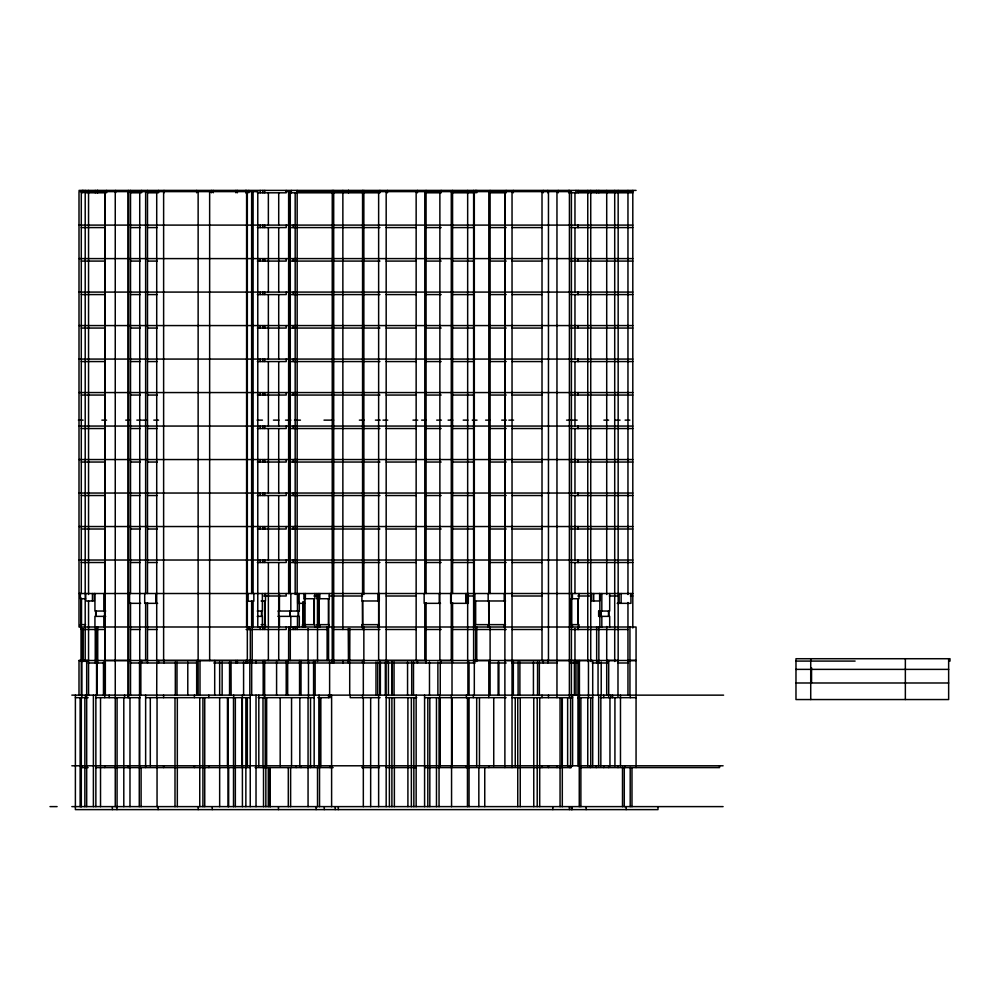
<?xml version="1.0" encoding="UTF-8"?>
<svg xmlns="http://www.w3.org/2000/svg" width="1000" height="1000" viewBox="0 0 1000 1000"><rect width="100%" height="100%" fill="white"/><g stroke="black" fill="none" stroke-linecap="round" stroke-linejoin="round"><path stroke-width="1.5" d="M79 190.4L636.062 190.4M285.613 191.612L290.287 191.612L290.287 593.513M297.162 191.612L571.4 191.612L571.4 697.663M577.812 191.612L632.8 191.612M85.2 192.8L105.138 192.8M130.525 192.8L140.213 192.8M147.5 192.8L157.188 192.8M257.35 192.8L286.212 192.8L286.212 190.425M288.8 192.8L379.925 192.8L379.925 190.425M426.075 192.8L441.163 192.8L441.163 190.425M452.575 192.8L473.625 192.8M490.1 192.8L506.175 192.8L506.175 190.425M570.737 192.8L632.8 192.8M79 225.1L473.625 225.1M474.312 225.1L632.8 225.1M81.287 227.587L105.113 227.587M130.525 227.587L140.213 227.587M147.5 227.587L157.188 227.587M257.35 227.587L286.212 227.587L286.212 225.1M288.8 227.587L379.925 227.587M386.175 227.587L416.15 227.587M426.075 227.587L441.163 227.587M452.575 227.587L473.625 227.587M490.1 227.587L506.175 227.587M512.038 227.587L542.013 227.587M570.975 227.587L632.8 227.587M79 258.6L473.625 258.6M474.312 258.6L632.8 258.6M81.287 261.087L105.113 261.087M130.525 261.087L140.213 261.087M147.5 261.087L157.188 261.087M257.35 261.087L286.212 261.087L286.212 258.6M288.8 261.087L379.925 261.087M386.175 261.087L416.15 261.087M426.075 261.087L441.163 261.087M452.575 261.087L473.625 261.087M490.1 261.087L506.175 261.087M512.038 261.087L542.013 261.087M570.975 261.087L632.8 261.087M79 292.087L473.625 292.087M474.312 292.087L632.8 292.087M81.287 294.575L105.113 294.575M130.525 294.575L140.213 294.575M147.5 294.575L157.188 294.575M257.35 294.575L286.212 294.575L286.212 292.087M288.8 294.575L379.925 294.575M386.175 294.575L416.15 294.575M426.075 294.575L441.163 294.575M452.575 294.575L473.625 294.575M490.1 294.575L506.175 294.575M512.038 294.575L542.013 294.575M570.975 294.575L632.8 294.575M79 325.575L473.625 325.575M474.312 325.575L632.8 325.575M81.287 328.062L105.113 328.062M130.525 328.062L140.213 328.062M147.5 328.062L157.188 328.062M257.35 328.062L286.212 328.062L286.212 325.575M288.8 328.062L379.925 328.062M386.175 328.062L416.15 328.062M426.075 328.062L441.163 328.062M452.575 328.062L473.625 328.062M490.1 328.062L506.175 328.062M512.038 328.062L542.013 328.062M570.975 328.062L632.8 328.062M79 359.075L473.625 359.075M474.312 359.075L632.8 359.075M81.287 361.562L105.113 361.562M130.525 361.562L140.213 361.562M147.5 361.562L157.188 361.562M257.35 361.562L286.212 361.562L286.212 359.075M288.8 361.562L379.925 361.562M386.175 361.562L416.15 361.562M426.075 361.562L441.163 361.562M452.575 361.562L473.625 361.562M490.1 361.562L506.175 361.562M512.038 361.562L542.013 361.562M570.975 361.562L632.8 361.562M79 392.562L473.625 392.562M474.312 392.562L632.8 392.562M81.287 395.05L105.113 395.05M130.525 395.05L140.213 395.05M147.5 395.05L157.188 395.05M257.35 395.05L286.212 395.05L286.212 392.562M288.8 395.05L379.925 395.05M386.175 395.05L416.15 395.05M426.075 395.05L441.163 395.05M452.575 395.05L473.625 395.05M490.1 395.05L506.175 395.05M512.038 395.05L542.013 395.05M570.975 395.05L632.8 395.05M78.4 420.138L83.125 420.138M101.862 420.138L106.587 420.138M125.763 420.138L130.5 420.138M136.838 420.138L141.575 420.138M142.738 420.138L147.475 420.138M153.812 420.138L158.55 420.138M257.087 420.138L262.45 420.138M273.463 420.138L278.888 420.138M285.538 420.138L290.863 420.138M294.5 420.138L300.438 420.138M324.012 420.138L333.625 420.138M359.375 420.138L364.113 420.138M375.45 420.138L380.188 420.138M383 420.138L387.738 420.138M412.975 420.138L417.713 420.138M421.613 420.138L426.337 420.138M436.7 420.138L441.425 420.138M448.113 420.138L452.837 420.138M463.2 420.138L467.925 420.138M472.275 420.138L477.013 420.138M485.625 420.138L490.363 420.138M501.7 420.138L506.438 420.138M508.85 420.138L513.587 420.138M566.587 420.138L577.175 420.138M603.888 420.138L608.612 420.138M615.325 420.138L620.062 420.138M625.125 420.138L629.862 420.138M79 426.062L473.625 426.062M474.312 426.062L632.8 426.062M81.287 428.537L105.113 428.537M130.525 428.537L140.213 428.537M147.5 428.537L157.188 428.537M257.35 428.537L286.212 428.537L286.212 426.062M288.8 428.537L379.925 428.537M386.175 428.537L416.15 428.537M426.075 428.537L441.163 428.537M452.575 428.537L473.625 428.537M490.1 428.537L506.175 428.537M512.038 428.537L542.013 428.537M570.975 428.537L632.8 428.537M79 459.55L473.625 459.55M474.312 459.55L632.8 459.55M81.287 462.038L105.113 462.038M130.525 462.038L140.213 462.038M147.5 462.038L157.188 462.038M257.35 462.038L286.212 462.038L286.212 459.55M288.8 462.038L379.925 462.038M386.175 462.038L416.15 462.038M426.075 462.038L441.163 462.038M452.575 462.038L473.625 462.038M490.1 462.038L506.175 462.038M512.038 462.038L542.013 462.038M570.975 462.038L632.8 462.038M79 493.038L473.625 493.038M474.312 493.038L632.8 493.038M81.287 495.525L105.113 495.525M130.525 495.525L140.213 495.525M147.5 495.525L157.188 495.525M257.35 495.525L286.212 495.525L286.212 493.038M288.8 495.525L379.925 495.525M386.175 495.525L416.15 495.525M426.075 495.525L441.163 495.525M452.575 495.525L473.625 495.525M490.1 495.525L506.175 495.525M512.038 495.525L542.013 495.525M570.975 495.525L632.8 495.525M79 526.538L473.625 526.538M474.312 526.538L632.8 526.538M81.287 529.012L105.113 529.012M130.525 529.012L140.213 529.012M147.5 529.012L157.188 529.012M257.35 529.012L286.212 529.012L286.212 526.538M288.8 529.012L379.925 529.012M386.175 529.012L416.15 529.012M426.075 529.012L441.163 529.012M452.575 529.012L473.625 529.012M490.1 529.012L506.175 529.012M512.038 529.012L542.013 529.012M570.975 529.012L632.8 529.012M79 560.025L473.625 560.025M474.312 560.025L632.8 560.025M81.287 562.513L105.113 562.513M130.525 562.513L140.213 562.513M147.5 562.513L157.188 562.513M257.35 562.513L286.212 562.513L286.212 560.025M288.8 562.513L379.925 562.513M386.175 562.513L416.15 562.513M426.075 562.513L441.163 562.513M452.575 562.513L473.625 562.513M490.1 562.513L506.175 562.513M512.038 562.513L542.013 562.513M570.975 562.513L632.8 562.513M79 593.513L473.625 593.513M474.312 593.513L632.8 593.513M263.762 596L286.212 596L286.212 593.513M313.938 596L316.988 596M329.188 596L362.562 596M386.175 596L416.15 596M467.663 596L473.625 596M512.038 596L542.013 596M577.812 596L590.737 596M609.375 596L618.162 596M630.375 596L632.8 596M85.562 598.725L80.363 598.725L80.363 593.513M570.413 598.725L578.975 598.725L578.975 593.513M261.137 600.975L265.487 600.975L265.487 593.513M505.538 600.975L474.812 600.975L474.812 593.513M246.588 601.213L253.837 601.213L253.837 593.513M140.662 603.337L129.588 603.337L129.588 593.513M157.637 603.337L144.7 603.337L144.7 593.513M304.85 603.337L297.663 603.337L297.663 593.513M440.525 603.337L424.15 603.337L424.15 593.513M617.175 603.337L630.938 603.337L630.938 593.513M105.688 611.038L94.938 611.038L94.938 593.513M257.238 611.038L262.375 611.038L262.375 593.513M277.987 611.038L299.312 611.038L299.312 602.275M105.688 616.362L94.938 616.362L94.938 627.013M257.238 616.362L262.375 616.362L262.375 627.013M277.987 616.362L299.312 616.362L299.312 627.013M85.562 624.637L80.363 624.637L80.363 627.013M261.137 624.637L265.487 624.637L265.487 627.013M505.538 624.637L474.812 624.637L474.812 627.013M570.413 624.637L578.975 624.637L578.975 627.013M105.113 629.5L81.287 629.5L81.287 627.013M130.525 629.5L140.213 629.5M147.5 629.5L157.188 629.5M246.112 629.5L286.212 629.5L286.212 627.013M288.8 629.5L328.2 629.5M332.825 629.5L379.925 629.5M386.175 629.5L416.15 629.5M426.075 629.5L441.163 629.5M452.575 629.5L506.175 629.5M512.038 629.5L542.013 629.5M570.975 629.5L627.962 629.5M79 695.175L79 660.5L636.062 660.475L627.962 660.5M79 660.5L88.55 660.5M104.75 660.5L130.525 660.5M147.5 660.5L139.738 660.5L139.738 191.612M363.85 660.5L156.713 660.5L156.713 191.612M426.075 660.5L378.638 660.5L378.638 191.612M452.575 660.5L439.875 660.5L439.875 191.612M490.1 660.5L474.312 660.5L474.312 695.175M504.888 660.5L592.712 660.5L592.712 765.825M606.712 660.5L617.987 660.5L617.987 697.663L600.163 697.663M795.975 661.087L855.1 661.087M948.65 661.087L950 661.087L950 658.725L795.975 658.725L795.975 699.55L948.65 699.55L948.65 658.725M88.2 662.987L105.337 662.987M130.3 662.987L196.675 662.987M213.85 662.987L475.1 662.987M489.225 662.987L506.175 662.987M511.812 662.987L557.05 662.987M570.237 662.987L576.9 662.987M592.212 662.987L607.212 662.987M617.688 662.987L628.263 662.987M795.975 669.375L948.65 669.388M795.975 682.987L948.65 682.987M71.838 695.125L723.587 695.15M75.388 697.663L88.138 697.663M95.862 697.663L140.238 697.663M145.638 697.663L250.238 697.663M258.125 697.663L314.163 697.663M317.875 697.663L330.062 697.663L330.062 695.175M380.125 697.663L350.2 697.663L350.2 695.175M386.175 697.663L416.75 697.663M424.588 697.663L506.087 697.663M512.038 697.663L572.6 697.663M577.688 697.663L592.712 697.663M619.075 697.663L636.062 697.663M71.838 765.788L723.1 765.788M81.287 767.6L88.138 767.6M95.862 767.6L250.238 767.6M255.1 767.6L333.15 767.6M361.962 767.6L379.538 767.6M386.175 767.6L416.375 767.6M424.588 767.6L571.287 767.6L571.287 765.825M580.025 767.6L719.55 767.6L719.55 765.825M50 806.612L57.1 806.612M71.838 806.612L723.1 806.612M905.35 658.725L905.35 699.55M811.55 667.8L811.55 682.925M810.725 658.725L810.725 699.55M657.987 806.663L657.987 809.613L75.388 809.613L75.388 695.175M636.062 767.6L636.062 627.013L79 626.987L79 191.612L257.775 191.612L257.775 627.013M632.8 190.425L632.8 628M631.975 767.6L631.975 806.663M630.262 695.175L630.262 697.663M630.2 767.337L630.2 806.663M629.95 627.013L629.95 695.175M627.962 190.425L627.962 594.5M627.962 602.513L627.962 695.175M626.163 806.663L626.163 809.613M624.963 765.825L624.963 767.6M624.275 767.337L624.275 806.663M622.5 767.337L622.5 806.663M621.138 593.513L621.138 603.337M620.475 695.175L620.475 765.825M619.15 593.513L619.15 603.337M618.162 190.425L618.162 662.987M617.987 765.825L617.987 767.6M614.925 697.663L614.925 765.825M614.712 190.425L614.712 661.488M612.6 695.175L612.6 697.663M610.8 695.175L610.8 697.663M609.963 697.663L609.963 765.825M609.688 593.513L609.688 611.038L598.65 611.038L598.65 616.362L609.688 616.362L609.688 627.013M608.9 611.038L608.9 616.362M608.7 660.5L608.7 697.663M608.7 765.825L608.7 767.6M608.5 611.038L608.5 616.362M606.712 190.425L606.712 594.5M606.712 626.5L606.712 695.175M603.737 695.175L603.737 697.663M603.737 765.825L603.737 767.6M601.825 593.513L601.825 611.038M601.825 616.362L601.825 627.013M601.213 662.013L601.213 695.175M601.038 611.038L601.038 616.362M600.837 695.175L600.837 765.825M600.638 611.038L600.638 616.362M599.85 593.513L599.85 611.038M599.85 616.362L599.85 627.013M599.637 593.513L599.637 600.975L591.725 600.975L591.725 593.513M599.05 611.038L599.05 616.362M598.85 190.425L598.85 192.8M598.85 627.013L598.85 662.987M598.65 695.175L598.65 765.825M598.05 662.013L598.05 695.175M596.663 190.425L596.663 192.8M596.663 627.013L596.663 662.987M596.3 765.825L596.3 767.6M593.713 593.513L593.713 600.975M590.737 190.425L590.737 661.488M590.737 697.663L590.737 765.825M590.363 765.825L590.363 767.6M588.462 660.5L588.462 697.663M587.762 190.425L587.762 661.488M587.75 697.663L587.75 765.825M586.138 806.663L586.138 809.613M580.875 697.663L580.875 806.663M579.425 660.5L579.425 697.663M579.263 697.663L579.263 806.663M578.15 190.425L578.15 192.8M578.15 225.1L578.15 227.587M578.15 258.6L578.15 261.087M578.15 292.087L578.15 294.575M578.15 325.575L578.15 328.062M578.15 359.075L578.15 361.562M578.15 392.562L578.15 395.05M578.15 426.062L578.15 428.537M578.15 459.55L578.15 462.038M578.15 493.038L578.15 495.525M578.15 526.538L578.15 529.012M578.15 560.025L578.15 562.513M578.175 598.725L578.175 624.637M578.15 627.013L578.15 629.5M577.975 225.1L577.975 227.587M577.975 258.6L577.975 261.087M577.975 292.087L577.975 294.575M577.975 325.575L577.975 328.062M577.975 359.075L577.975 361.562M577.975 392.562L577.975 395.05M577.975 426.062L577.975 428.537M577.975 459.55L577.975 462.038M577.975 493.038L577.975 495.525M577.975 526.538L577.975 529.012M577.975 560.025L577.975 562.513M577.975 627.013L577.975 629.5M577.975 660.5L577.975 765.825M577.775 598.725L577.775 624.637M576 190.425L576 192.8M576 660.5L576 695.175M574.963 193.137L574.963 225.1M574.963 228.15L574.963 292.087M574.963 295.138L574.963 359.075M574.963 362.113L574.963 426.062M574.963 429.1L574.963 493.038M574.963 496.087L574.963 560.025M574.963 563.075L574.963 593.513M574.963 628.538L574.963 660.5M574.388 660.5L574.388 695.175M572.6 695.175L572.6 765.825M572.4 593.513L572.4 598.725M572.4 624.637L572.4 627.013M572.15 806.663L572.15 809.613M571.6 598.725L571.6 624.637M571.4 806.663L571.4 809.613M571.213 598.725L571.213 624.637M570.612 697.663L570.575 767.6M569.425 190.425L569.375 697.663M569.375 765.825L569.375 767.6M569.375 806.663L569.375 809.613M568.675 190.425L568.675 192.8M567.638 697.663L567.638 765.825M562.3 697.663L562.3 765.825M562.3 767.337L562.3 806.663M561.987 698.25L561.987 765.825M560.062 697.663L560.062 765.825M560.062 767.337L560.062 806.663M558.263 190.425L558.263 192.8M556.962 191.612L556.962 697.663M556.962 765.825L556.962 767.6M552.812 806.663L552.812 809.613M548.462 191.612L548.462 660.5M548.462 695.175L548.462 697.663M548.462 765.825L548.462 767.6M547.762 190.425L547.762 192.8M547.762 660.5L547.762 662.987M543.3 190.425L543.3 192.8M543.3 660.5L543.3 662.987M542.013 191.612L542.013 660.5M542.013 695.175L542.013 697.663M542.013 765.825L542.013 767.6M539.7 697.663L539.7 765.825M539.7 767.337L539.7 806.663M539.35 662.013L539.35 695.175M537.562 662.013L537.562 695.175M537.212 697.663L537.212 765.825M537.212 767.337L537.212 806.663M533.763 697.663L533.763 765.825M533.763 767.337L533.763 806.663M533.425 662.013L533.425 695.175M520.237 697.663L520.237 765.825M520.237 767.337L520.237 806.663M519.888 662.013L519.888 695.175M518.1 662.013L518.1 695.175M517.75 697.663L517.75 765.825M517.75 767.337L517.75 806.663M515.25 697.663L515.25 765.825M513.325 190.425L513.325 192.8M513.325 660.5L513.325 695.175M512.038 191.612L512.038 767.6M505.213 191.612L505.213 601.125M505.213 623.962L505.213 627.013M505.012 600.975L505.012 624.637M504.888 191.612L504.888 767.6M504.237 593.513L504.237 600.975M504.237 624.637L504.237 627.013M498.9 662.013L498.9 695.175M498.125 662.013L498.125 695.175M493.738 698.25L493.738 765.825M490.1 190.425L490.1 593.513M490.1 627.013L490.1 695.175M488.938 600.975L488.938 624.637M488.812 191.612L488.812 593.513M488.675 600.975L488.812 625.487M488.812 660.5L488.812 697.663M488.812 765.825L488.812 767.6M488.162 593.513L488.162 600.975M488.162 624.637L488.162 627.013M484.75 767.6L484.75 806.663M479.462 698.25L479.462 765.825M478.837 767.6L478.837 806.663M476.75 190.425L476.75 192.8M476.75 627.013L476.75 661.488M476.688 698.25L476.688 765.825M475.613 190.425L475.613 192.8M475.588 600.975L475.588 624.637M475.613 627.013L475.613 661.488M475.325 600.975L475.325 624.637M474.312 191.612L474.312 627.013M473.625 190.425L473.625 662.987M473.325 695.175L473.325 697.663M469.05 662.013L469.05 695.175M469.05 698.25L469.05 765.825M469.05 767.337L469.05 806.663M468.312 593.513L468.312 603.337L450.65 603.337L450.65 593.513M467.9 662.013L467.9 695.175M467.887 697.663L467.887 765.825M467.663 190.425L467.663 662.987M467.45 697.663L467.45 765.825M467.45 767.337L467.45 806.663M467.025 593.513L467.025 603.337M466.375 695.175L466.375 697.663M466.375 765.825L466.375 767.6M465.737 593.513L465.737 603.337M452.575 190.425L452.575 593.513M452.575 602.65L452.575 662.987M452.15 627.013L452.15 660.5M452.013 662.013L452.013 695.175M452.013 698.25L452.013 765.825M451.812 697.663L451.825 765.825M451.562 697.663L451.562 765.825M451.562 767.337L451.562 806.663M451.287 191.612L451.287 660.5M451.287 695.175L451.287 697.663M451.287 765.825L451.287 767.6M441.163 660.5L441.163 662.987M440.25 662.013L440.25 695.175M440.25 698.25L440.25 765.825M439.675 695.175L439.675 697.663M439.675 765.825L439.675 767.6M439.237 593.513L439.237 603.337M439.05 697.663L439.05 765.825M439.05 767.337L439.05 806.663M437.887 662.013L437.887 695.175M436.475 697.663L436.475 765.825M436.475 767.337L436.475 806.663M429.825 697.663L429.825 765.825M429.825 767.337L429.825 806.663M429.487 662.013L429.487 695.175M427.812 697.663L427.812 765.825M427.812 767.6L427.812 806.663M426.075 190.425L426.075 593.513M426.075 602.65L426.075 662.987M424.787 191.612L424.787 593.513M424.787 602.65L424.787 660.5M424.588 695.175L424.588 806.663M417.45 190.425L417.45 192.8M417.45 660.5L417.45 662.987M416.15 191.612L416.15 660.5M416.15 695.175L416.15 806.663M413.85 697.663L413.85 765.825M413.85 767.337L413.85 806.663M413.5 662.013L413.5 695.175M411.712 662.013L411.712 695.175M411.362 697.663L411.362 765.825M411.362 767.337L411.362 806.663M407.912 697.663L407.912 765.825M407.912 767.337L407.912 806.663M407.562 662.013L407.562 695.175M394.375 697.663L394.375 765.825M394.375 767.337L394.375 806.663M394.038 662.013L394.038 695.175M392.25 662.013L392.25 695.175M391.9 697.663L391.9 765.825M391.9 767.337L391.9 806.663M391.725 662.013L391.725 695.175M389.4 697.663L389.4 765.825M389.4 767.6L389.4 806.663M388.413 662.013L388.413 695.175M387.475 190.425L387.475 192.8M387.475 660.5L387.475 662.987M386.175 191.612L386.175 660.5M386.175 695.175L386.175 806.663M386.05 662.013L386.05 695.175M385.337 662.013L385.337 695.175M380.363 662.013L380.363 695.175M379.925 660.5L380.125 695.175M379.288 593.513L379.288 600.975L361.912 600.975L361.912 593.513M379.288 627.013L379.288 624.637L361.912 624.637L361.912 627.013M378.762 600.975L378.762 624.637M378.638 695.175L378.638 806.663M377.987 593.513L377.987 600.975M377.987 624.637L377.987 627.013M377.762 662.013L377.762 695.175M375.988 662.013L375.988 695.175M370.662 697.663L370.662 765.825M370.662 767.6L370.662 806.663M363.85 190.425L363.85 594.5M363.85 626.5L363.85 662.987M363.325 662.013L363.325 695.175M363.325 698.25L363.325 806.663M362.688 600.975L362.688 624.637M362.562 190.425L362.562 594.5M362.425 600.975L362.562 629.5M362.562 660.5L362.562 662.987M362.562 695.175L362.562 697.663M362.562 765.825L362.562 767.6M349.85 628.538L349.75 660.5M349.712 662.013L349.712 695.175M348.562 190.425L348.562 192.8M348.562 660.5L348.562 662.987M348.462 190.425L348.462 192.8M348.263 628.538L348.462 662.987M342.863 190.425L342.863 629.5M342.863 660.5L342.863 662.987M338.325 806.663L338.325 809.613M335.213 806.663L335.213 809.613M333.7 190.425L333.7 662.987M333.237 627.013L333.237 660.5M332.25 190.425L332.25 628M332.25 662.987L332.212 627.013M331.613 695.175L331.613 806.663M330.062 765.825L330.062 767.6M329.625 662.013L329.625 695.175M329.3 593.513L329.3 598.725L316.875 598.725L316.875 593.513M329.3 627.013L329.3 624.637L316.875 624.637L316.875 627.013M328.713 598.725L328.713 624.637M328.575 627.013L328.575 660.5M328.575 695.175L328.575 697.663M328.425 598.725L328.425 624.637M327.113 627.013L327.113 660.5M324.288 806.663L324.288 809.613M320.838 698.25L320.838 765.825M319.788 593.513L319.788 598.725M319.788 624.637L319.788 627.013M319.538 698.25L319.538 765.825M319.538 767.337L319.538 806.663M319.2 598.725L319.2 624.637M318.913 598.725L318.913 624.637M319.062 695.175L319.062 765.825M318.325 593.513L318.325 598.725M318.325 624.637L318.325 627.013M317.75 598.725L317.75 624.637M317.462 598.725L317.462 624.637M317.525 628.513L317.525 661.488M317.525 767.337L317.525 806.663M316.112 806.663L316.112 809.613M315.125 660.5L315.125 695.175M314.887 593.513L314.887 598.725L303.925 598.725L303.925 593.513M314.887 627.013L314.887 624.637L302.462 624.637L302.462 627.013M314.312 598.725L314.312 624.637M314.163 695.175L314.163 765.825M314.012 598.725L314.012 624.637M313.587 660.5L313.587 695.175M310.525 697.663L310.525 767.6M308.475 660.5L308.475 697.663M308.062 628.538L308.062 660.5M308.062 698.25L308.062 765.825M308.062 767.337L308.062 806.663M305.375 593.513L305.375 598.725M305.375 624.637L305.375 627.013M304.8 598.725L304.8 624.637M304.5 598.725L304.5 624.637M303.925 624.637L303.925 627.013M303.337 601.775L303.337 624.637M303.05 601.775L303.05 624.637M301.012 660.5L301.012 695.175M301.012 765.825L301.012 767.6M299.837 697.663L299.837 765.825M299.562 660.5L299.562 695.175M299.125 593.513L299.125 603.337M298.575 611.038L298.575 616.362M298.212 611.038L298.212 616.362M297.475 593.513L297.475 611.038M297.475 616.362L297.475 627.013M297.162 190.425L297.162 594.5M297.162 626.5L297.162 629.5M296.175 765.825L296.175 767.6M295.175 193.113L295.175 594.5M295.175 626.5L295.175 629.5M293.2 225.1L293.2 227.587M293.2 258.6L293.2 261.087M293.2 292.087L293.2 294.575M293.2 325.575L293.2 328.062M293.2 359.075L293.2 361.562M293.2 392.562L293.2 395.05M293.2 426.062L293.2 428.537M293.2 459.55L293.2 462.038M293.2 493.038L293.2 495.525M293.2 526.538L293.2 529.012M293.2 560.025L293.2 562.513M293.2 627.013L293.2 629.5M291.55 698.25L291.55 765.825M291.337 190.425L291.337 192.8M290.825 593.513L290.825 611.038M290.825 616.362L290.825 627.013M290.625 767.6L290.625 806.663M290.238 611.038L290.238 616.362M290.287 627.013L290.287 660.5M289.95 193.137L289.95 225.1M289.95 228.15L289.95 292.087M289.95 295.138L289.95 359.075M289.95 362.113L289.95 426.062M289.95 429.1L289.95 493.038M289.95 496.087L289.95 560.025M289.95 563.075L289.95 593.513M289.95 611.038L289.95 616.362M288.625 191.612L288.625 593.513M288.625 627.013L288.625 660.5M288.3 767.6L288.3 806.663M287.675 660.5L287.675 695.175M286.212 660.5L286.212 695.175M280.175 698.25L280.175 765.825M279.438 593.513L279.438 611.038M279.438 616.362L279.438 627.013M278.712 193.137L278.712 225.1M278.712 228.15L278.712 292.087M278.712 295.138L278.712 359.075M278.712 362.113L278.712 426.062M278.712 429.1L278.712 493.038M278.712 496.087L278.712 560.025M278.712 563.075L278.712 627.013M278.712 628.538L278.712 660.5M278.562 611.038L278.562 616.362M278.463 806.663L278.463 809.613M276.588 660.5L276.588 695.175M270.225 767.6L270.225 806.663M270.062 767.6L270.062 806.663M268.363 193.137L268.363 225.1M268.363 228.15L268.363 292.087M268.363 295.138L268.363 359.075M268.363 362.113L268.363 426.062M268.363 429.1L268.363 493.038M268.363 496.087L268.363 560.025M268.363 563.075L268.363 627.013M268.363 628.538L268.363 660.5M268.288 767.6L268.288 806.663M266.65 697.663L266.65 765.825M265.85 767.337L265.85 806.663M265.2 697.663L265.2 765.825M264.762 190.425L264.762 192.8M264.762 225.1L264.762 227.587M264.762 258.6L264.762 261.087M264.762 292.087L264.762 294.575M264.762 325.575L264.762 328.062M264.762 359.075L264.762 361.562M264.762 392.562L264.762 395.05M264.762 426.062L264.762 428.537M264.762 459.55L264.762 462.038M264.762 493.038L264.762 495.525M264.762 526.538L264.762 529.012M264.762 560.025L264.762 562.513M264.762 593.513L264.762 596M264.913 600.975L264.913 624.637M264.762 627.013L264.762 629.5M264.613 600.975L264.613 624.637M264.65 660.5L264.65 697.663M264.413 695.175L264.413 697.663M264.413 765.825L264.413 767.6M263.525 767.337L263.525 806.663M263.188 660.5L263.188 695.175M262.9 190.425L262.9 192.8M262.9 225.1L262.9 227.587M262.9 258.6L262.9 261.087M262.9 292.087L262.9 294.575M262.9 325.575L262.9 328.062M262.9 359.075L262.9 361.562M262.9 392.562L262.9 395.05M262.9 426.062L262.9 428.537M262.9 459.55L262.9 462.038M262.9 493.038L262.9 495.525M262.9 526.538L262.9 529.012M262.9 560.025L262.9 562.513M262.9 627.013L262.9 629.5M263 697.663L263 765.825M261.8 611.038L261.8 616.362M261.5 611.038L261.5 616.362M260.188 190.425L260.188 192.8M260.188 225.1L260.188 227.587M260.188 258.6L260.188 261.087M260.188 292.087L260.188 294.575M260.188 325.575L260.188 328.062M260.188 359.075L260.188 361.562M260.188 392.562L260.188 395.05M260.188 426.062L260.188 428.537M260.188 459.55L260.188 462.038M260.188 493.038L260.188 495.525M260.188 526.538L260.188 529.012M260.188 560.025L260.188 562.513M260.188 627.013L260.188 629.5M258.812 695.175L258.812 765.825M256.025 695.175L256.025 806.663M255.9 660.5L255.9 662.987M253.1 191.612L253.1 593.513M253.1 601.125L253.1 627.013M252.2 628.538L252.2 660.5M251.65 191.612L251.65 593.513M251.65 601.125L251.65 627.013M251.688 660.5L251.688 695.175M250.325 628.538L250.325 660.5M250.238 695.175L250.238 806.663M249.825 660.5L249.825 695.175M248.812 190.425L248.812 192.8M248.812 627.013L248.812 629.5M248.05 593.513L248.05 601.213M247.562 660.5L247.562 662.987M247.325 191.612L247.325 660.5M247.325 697.663L247.325 765.825M246.6 191.612L246.6 627.013M246.112 190.425L246.112 192.8M246.112 660.5L246.112 662.987M245.888 190.425L245.888 192.8M245.888 660.5L245.888 662.987M245.863 697.663L245.863 765.825M245.863 767.6L245.863 806.663M243.588 662.013L243.588 695.175M242.325 695.175L242.425 806.663M242.062 697.663L242.062 765.825M237.362 190.425L237.362 192.8M237.362 660.5L237.362 662.987M235.912 190.425L235.912 192.8M235.912 660.5L235.912 662.987M235.338 697.663L235.338 765.825M235.338 767.6L235.338 806.663M233.7 695.175L233.7 697.663M233.713 765.825L233.713 767.6M233.512 697.663L233.512 765.825M233.512 767.6L233.512 806.663M231.025 662.013L231.112 695.175M229.562 662.013L229.562 695.175M228.65 767.6L228.65 806.663M228.05 698.25L228.05 765.825M228.05 767.337L228.05 806.663M227.463 697.663L227.463 765.825M222.138 662.013L222.138 695.175M219.662 662.013L219.662 695.175M219.662 697.663L219.662 765.825M219.662 767.6L219.662 806.663M214.7 660.5L214.7 695.175M213.25 190.425L213.25 192.8M212.262 806.663L212.262 809.613M211.388 190.425L211.388 192.8M209.65 191.612L209.65 660.5M208.837 695.175L208.837 697.663M208.837 765.825L208.837 767.6M204.737 697.663L204.737 765.825M204.737 767.6L204.737 806.663M202.925 697.663L202.925 765.825M202.925 767.6L202.925 806.663M200 660.5L200 695.175M199.75 698.25L199.75 765.825M199.75 767.337L199.75 806.663M198.137 191.612L198.137 695.175M198.212 806.663L198.212 809.613M196.675 190.425L196.675 192.8M196.675 660.5L196.675 695.175M194.412 695.175L194.4 697.663M194.4 765.825L194.4 767.6M187.787 662.013L187.787 695.175M177.325 697.663L177.325 765.825M177.325 767.6L177.325 806.663M177 662.013L177 695.175M175.325 662.013L175.325 695.175M175 697.663L175 765.825M175 767.6L175 806.663M164.037 190.425L164.037 192.8M164.037 660.5L164.037 662.987M163.625 191.612L163.625 660.5M163.625 695.175L163.625 697.663M163.625 765.825L163.625 767.6M158.575 190.425L158.575 192.8M158.575 660.5L158.575 662.987M158.112 806.663L158.112 809.613M157.05 697.663L157.05 765.825M157.05 767.6L157.05 806.663M156.8 662.013L156.713 697.663M156.713 765.825L156.713 767.6M155.775 593.513L155.775 603.337M150.3 697.663L150.3 765.825M147.5 190.425L147.5 593.513M147.5 602.65L147.5 662.987M145.638 191.612L145.638 593.513M145.638 602.65L145.638 660.5M145.638 695.175L145.638 767.6M141.6 190.425L141.6 192.8M141.6 660.5L141.6 662.987M141.1 767.6L141.1 806.663M140.85 662.013L140.85 695.175M139.738 695.175L139.738 767.6M139.537 662.013L139.537 695.175M139.275 697.663L139.275 765.825M139.275 767.6L139.275 806.663M130.525 190.425L130.525 593.513M130.525 602.65L130.525 695.175M129.975 697.663L129.975 765.825M129.975 767.6L129.975 806.663M128.663 191.612L128.663 697.663M128.663 765.825L128.663 767.6M128.338 190.425L128.338 192.8M127.925 191.612L127.925 697.663M127.925 765.825L127.925 767.6M124.6 695.175L124.6 697.663M123.8 697.663L123.8 765.825M123.8 767.6L123.8 806.663M117.075 697.663L117.075 765.825M117.075 767.6L117.075 806.663M116.95 806.663L116.95 809.613M115.65 190.425L115.65 192.8M115.25 191.612L115.262 806.663M112.362 806.663L112.362 809.613M109.162 695.175L109.162 697.663M106.613 190.425L106.613 192.8M105.337 662.013L105.337 695.175M105.188 191.612L105.113 660.5M104.938 611.038L104.938 616.362M104.75 191.612L104.75 697.663M104.75 765.825L104.75 767.6M104.562 611.038L104.562 616.362M103.825 593.513L103.825 611.038M103.825 616.362L103.825 627.013M103.475 662.013L103.475 695.175M100.525 697.663L100.525 765.825M100.525 767.6L100.525 806.663M97.725 190.425L97.725 192.8M97.725 627.013L97.725 662.987M97.338 190.425L97.338 192.8M97.225 662.013L97.225 695.175M96.575 662.013L96.575 695.175M96.225 627.013L96.225 662.987M96.05 611.038L96.05 616.362M95.862 695.175L95.862 806.663M95.675 611.038L95.675 616.362M95.25 190.425L95.25 192.8M95.25 627.013L95.25 662.987M94.325 593.513L94.325 600.975L85.75 600.975L85.75 593.513M93.387 695.175L93.387 806.663M92.45 593.513L92.45 600.975M88.55 190.425L88.55 594.5M88.55 601.013L88.55 695.175M86.688 660.5L86.688 806.663M85.463 695.175L85.463 697.663M85.2 190.425L85.2 661.488M84.862 697.663L84.862 765.825M84.862 767.337L84.862 806.663M83.15 190.425L83.15 192.8M83.15 628.513L83.15 661.488M82.312 190.425L82.312 192.8M82.312 628.513L82.312 661.488M81.875 660.5L81.875 697.663M81.875 765.825L81.875 767.6M81.475 598.725L81.475 624.637M81.287 191.612L81.287 593.513M81.287 598.088L81.287 625.487M81.287 660.5L81.287 695.175M81.3 697.663L81.3 806.663M81.1 598.725L81.1 624.637M81.037 627.013L81.037 660.5M81.037 698.25L81.037 765.825M81.037 767.337L81.037 806.663M80.125 697.663L80.125 806.663"/></g></svg>
